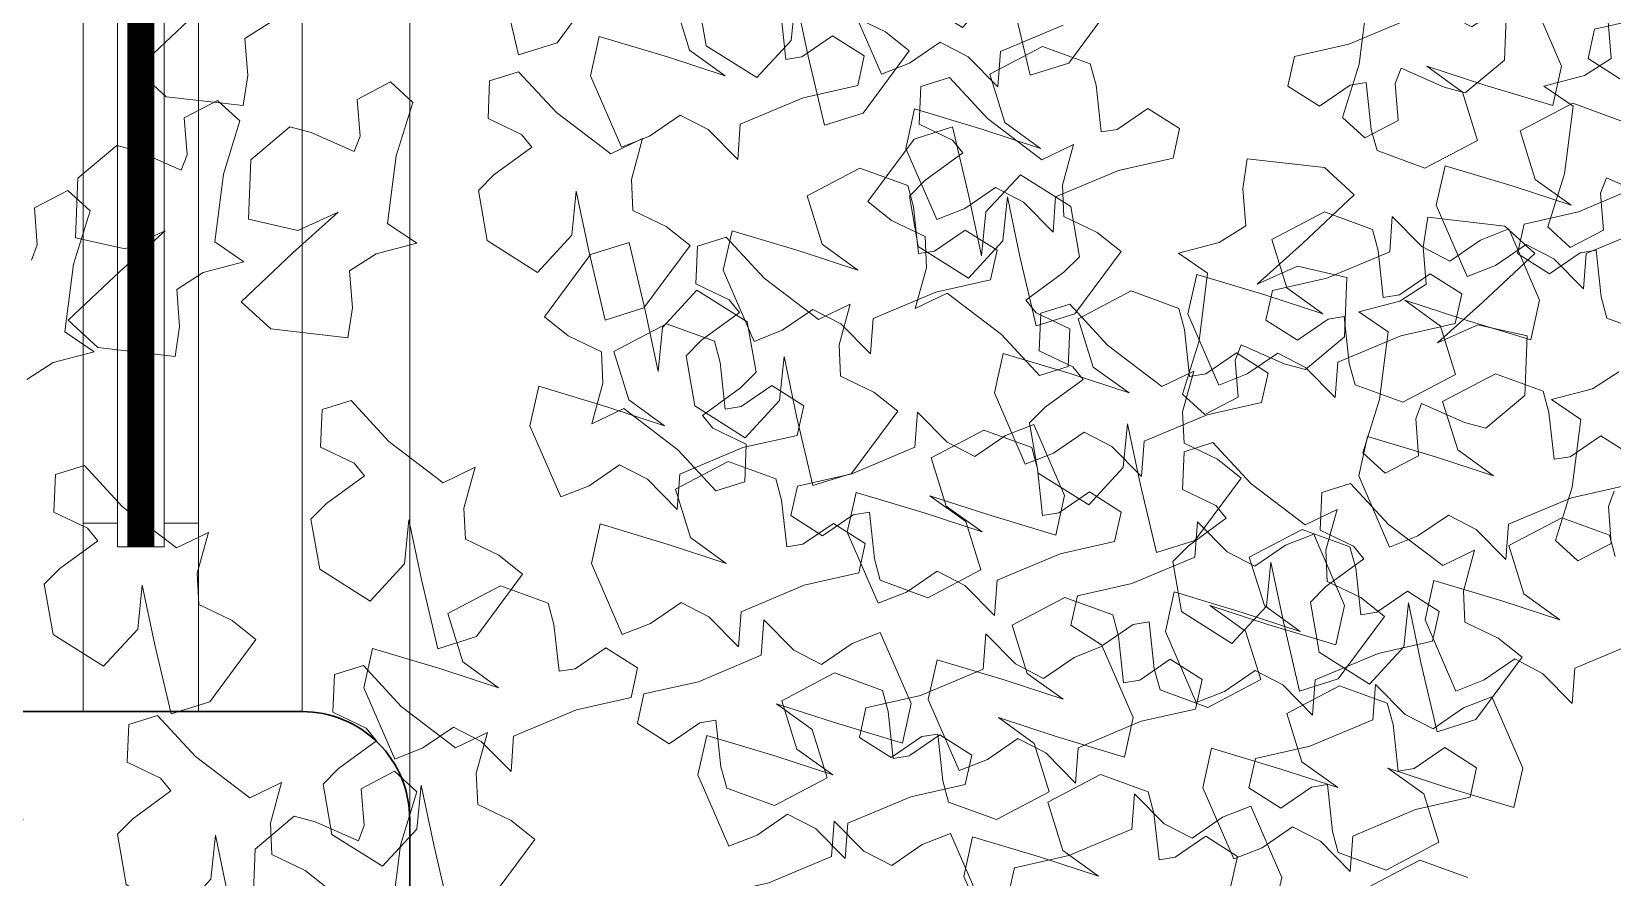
# Model space of a CAD drawing. Header units: metres. Extents: x -44 to 358, y -286 to 66.
# Drawn here: x 10.138 to 10.726, y -265.403 to -265.088 of the extents above; entities that cross this region are included whole.
import ezdxf

# ---------------------------------------------------------------- set-up
doc = ezdxf.new("R2010")
doc.units = ezdxf.units.M
doc.header["$LTSCALE"] = 0.3
for name, color, linetype, lineweight in [('A-DOOR', 7, 'Continuous', 5), ('A-WALL', 7, 'Continuous', 30), ('ARBOLES', 86, 'Continuous', 0), ('baños', 141, 'Continuous', 0), ('Columnas', 7, 'Continuous', 18), ('piscina', 7, 'Continuous', 0)]:
    doc.layers.add(name, color=color, linetype=linetype, lineweight=lineweight)

# ---------------------------------------------------------------- blocks, each defined once
blk = doc.blocks.new('TREES')
at = {"layer": 'ARBOLES', "color": 252, "true_color": 0x8da178}
for p, q in [((0.05561, 0.07782), (0.05154, 0.08545)), ((-0.00661, 0.07599), (-0.00472, 0.08164)), ((0.03482, 0.08013), (0.03282, 0.08069)), ((0.03945, 0.08094), (0.03482, 0.08013)), ((0.03844, 0.08062), (0.03681, 0.07438)), ((0.04106, 0.08159), (0.03844, 0.08062)), ((0.04205, 0.07694), (0.03945, 0.08094)), ((0.01773, 0.07985), (0.02017, 0.07672)), ((0.00002, 0.07624), (-0.00461, 0.07544)), ((0.00261, 0.07224), (0.00002, 0.07624)), ((0.02017, 0.07672), (0.022, 0.07169)), ((0.03973, 0.07388), (0.04205, 0.07694)), ((0.0601, 0.07791), (0.05561, 0.07782)), ((0.05666, 0.07381), (0.0601, 0.07791)), ((-0.02634, 0.07435), (-0.02171, 0.07515)), ((-0.02171, 0.07515), (-0.01926, 0.07202)), ((-0.00461, 0.07544), (-0.00661, 0.07599)), ((0.022, 0.07169), (0.02417, 0.07562)), ((0.02417, 0.07562), (0.03281, 0.07534)), ((0.03281, 0.07534), (0.03973, 0.07388)), ((0.03681, 0.07438), (0.04093, 0.06805)), ((0.04686, 0.07052), (0.04969, 0.07535)), ((0.04969, 0.07535), (0.04799, 0.06782)), ((0.00029, 0.06918), (0.00261, 0.07224)), ((0.05517, 0.07013), (0.05666, 0.07381)), ((0.06883, 0.07244), (0.06021, 0.0677)), ((0.07391, 0.0718), (0.06883, 0.07244)), ((-0.01926, 0.07202), (-0.01743, 0.06699)), ((-0.01743, 0.06699), (-0.01527, 0.07092)), ((-0.01527, 0.07092), (-0.00663, 0.07064)), ((-0.00663, 0.07064), (0.00029, 0.06918)), ((0.04093, 0.06805), (0.04686, 0.07052)), ((0.05818, 0.06652), (0.05517, 0.07013)), ((0.07214, 0.06297), (0.07391, 0.0718)), ((0.02182, 0.06829), (0.01428, 0.06788)), ((0.02641, 0.06375), (0.02182, 0.06829)), ((0.00379, 0.06784), (0.00069, 0.06375)), ((0.01055, 0.06189), (0.00379, 0.06784)), ((0.01428, 0.06788), (0.01346, 0.06151)), ((0.04799, 0.06782), (0.04621, 0.05899)), ((0.05991, 0.06309), (0.05818, 0.06652)), ((0.06021, 0.0677), (0.06195, 0.06427)), ((0.06195, 0.06427), (0.06496, 0.06066)), ((0.00069, 0.06375), (0.00049, 0.05392)), ((0.02594, 0.061), (0.02641, 0.06375)), ((0.0513, 0.05835), (0.05991, 0.06309)), ((0.07044, 0.05544), (0.07214, 0.06297)), ((0.07919, 0.06274), (0.07327, 0.06027)), ((0.08332, 0.05641), (0.07919, 0.06274)), ((-0.02023, 0.06172), (-0.02777, 0.06131)), ((-0.01564, 0.05718), (-0.02023, 0.06172)), ((0.01622, 0.05665), (0.01055, 0.06189)), ((0.01346, 0.06151), (0.01622, 0.05665)), ((0.02406, 0.05535), (0.02594, 0.061)), ((0.06496, 0.06066), (0.06347, 0.05698)), ((0.07327, 0.06027), (0.07044, 0.05544)), ((0.04621, 0.05899), (0.0513, 0.05835)), ((-0.01611, 0.05443), (-0.01564, 0.05718)), ((0.06347, 0.05698), (0.06003, 0.05288)), ((0.08168, 0.05017), (0.08332, 0.05641)), ((-0.01799, 0.04878), (-0.01611, 0.05443)), ((0.00433, 0.05371), (0.00896, 0.05451)), ((0.00896, 0.05451), (0.0114, 0.05138)), ((0.02605, 0.0548), (0.02406, 0.05535)), ((0.03068, 0.0556), (0.02605, 0.0548)), ((0.03328, 0.0516), (0.03068, 0.0556)), ((0.00049, 0.05392), (0.00433, 0.05371)), ((0.06003, 0.05288), (0.06451, 0.05297)), ((0.06451, 0.05297), (0.06859, 0.04534)), ((0.0114, 0.05138), (0.01324, 0.04635)), ((0.01324, 0.04635), (0.0154, 0.05028)), ((0.0154, 0.05028), (0.02404, 0.05)), ((0.03096, 0.04854), (0.03328, 0.0516)), ((0.07907, 0.0492), (0.08168, 0.05017)), ((-0.016, 0.04822), (-0.01799, 0.04878)), ((-0.01137, 0.04902), (-0.016, 0.04822)), ((-0.00877, 0.04502), (-0.01137, 0.04902)), ((0.02404, 0.05), (0.03096, 0.04854)), ((0.07323, 0.048), (0.07907, 0.0492)), ((0.05043, 0.04803), (0.04181, 0.04329)), ((0.05551, 0.04739), (0.05043, 0.04803)), ((0.05374, 0.03856), (0.05551, 0.04739)), ((0.07375, 0.046), (0.07323, 0.048)), ((-0.01109, 0.04197), (-0.00877, 0.04502)), ((-0.00146, 0.04438), (-0.00456, 0.04029)), ((0.0053, 0.03842), (-0.00146, 0.04438)), ((0.00903, 0.04442), (0.00821, 0.03805)), ((0.01657, 0.04482), (0.00903, 0.04442)), ((0.02116, 0.04029), (0.01657, 0.04482)), ((0.06859, 0.04534), (0.07079, 0.03862)), ((0.07676, 0.04239), (0.07375, 0.046)), ((-0.02665, 0.04371), (-0.01801, 0.04343)), ((-0.01801, 0.04343), (-0.01109, 0.04197)), ((0.04181, 0.04329), (0.04355, 0.03986)), ((0.07459, 0.03814), (0.07676, 0.04239)), ((0.08548, 0.04333), (0.07686, 0.03859)), ((0.09057, 0.04269), (0.08548, 0.04333)), ((-0.00456, 0.04029), (-0.00476, 0.03046)), ((0.02069, 0.03754), (0.02116, 0.04029)), ((0.01097, 0.03318), (0.0053, 0.03842)), ((0.04355, 0.03986), (0.04656, 0.03625)), ((0.05203, 0.03103), (0.05374, 0.03856)), ((0.06079, 0.03833), (0.05487, 0.03585)), ((0.06491, 0.032), (0.06079, 0.03833)), ((0.07079, 0.03862), (0.07459, 0.03814)), ((0.07686, 0.03859), (0.0786, 0.03516)), ((0.00821, 0.03805), (0.01097, 0.03318)), ((0.01881, 0.03188), (0.02069, 0.03754)), ((0.04656, 0.03625), (0.04507, 0.03257)), ((0.05487, 0.03585), (0.05203, 0.03103)), ((0.0786, 0.03516), (0.08161, 0.03155)), ((0.02543, 0.03213), (0.02081, 0.03133)), ((0.02803, 0.02813), (0.02543, 0.03213)), ((0.04507, 0.03257), (0.04163, 0.02847)), ((-0.00476, 0.03046), (-0.00092, 0.03025)), ((-0.00092, 0.03025), (0.00371, 0.03105)), ((0.00371, 0.03105), (0.00615, 0.02792)), ((0.02081, 0.03133), (0.01881, 0.03188)), ((0.06328, 0.02576), (0.06491, 0.032)), ((0.08161, 0.03155), (0.08012, 0.02787)), ((0.02571, 0.02508), (0.02803, 0.02813)), ((0.04163, 0.02847), (0.04611, 0.02855)), ((0.04611, 0.02855), (0.05019, 0.02093)), ((0.00615, 0.02792), (0.00799, 0.02289)), ((0.00799, 0.02289), (0.01015, 0.02681)), ((0.01015, 0.02681), (0.01879, 0.02653)), ((0.01879, 0.02653), (0.02571, 0.02508)), ((0.08012, 0.02787), (0.07668, 0.02377)), ((0.05483, 0.02359), (0.06067, 0.02478)), ((0.06067, 0.02478), (0.06328, 0.02576)), ((0.05535, 0.02159), (0.05483, 0.02359)), ((0.06708, 0.02269), (0.05846, 0.01795)), ((0.07217, 0.02205), (0.06708, 0.02269)), ((0.07039, 0.01322), (0.07217, 0.02205)), ((0.07668, 0.02377), (0.08116, 0.02386)), ((0.08116, 0.02386), (0.08524, 0.01623)), ((0.05019, 0.02093), (0.05239, 0.01421)), ((0.05836, 0.01798), (0.05535, 0.02159)), ((0.12375, 0.01449), (0.12538, 0.02073)), ((0.05619, 0.01373), (0.05836, 0.01798)), ((0.05846, 0.01795), (0.0602, 0.01452)), ((0.08524, 0.01623), (0.08744, 0.00951)), ((0.10658, 0.01729), (0.11066, 0.00966)), ((0.05239, 0.01421), (0.05619, 0.01373)), ((0.0602, 0.01452), (0.06321, 0.01091)), ((0.12114, 0.01352), (0.12375, 0.01449)), ((0.06869, 0.00569), (0.07039, 0.01322)), ((0.07744, 0.01299), (0.07152, 0.01052)), ((0.08157, 0.00666), (0.07744, 0.01299)), ((0.09124, 0.00903), (0.09341, 0.01328)), ((0.1153, 0.01232), (0.12114, 0.01352)), ((0.11582, 0.01032), (0.1153, 0.01232)), ((0.00959, 0.01046), (0.00337, 0.00875)), ((0.01174, 0.00868), (0.00959, 0.01046)), ((0.0188, 0.01008), (0.01717, 0.00567)), ((0.02356, 0.01033), (0.0188, 0.01008)), ((0.02504, 0.0068), (0.02356, 0.01033)), ((0.03991, 0.01142), (0.03129, 0.00668)), ((0.045, 0.01078), (0.03991, 0.01142)), ((0.04322, 0.00195), (0.045, 0.01078)), ((0.06321, 0.01091), (0.06172, 0.00723)), ((0.07152, 0.01052), (0.06869, 0.00569)), ((0.11883, 0.00671), (0.11582, 0.01032)), ((0.00337, 0.00875), (-0.00005, 0.00202)), ((0.0157, 0.00422), (0.01174, 0.00868)), ((0.08744, 0.00951), (0.09124, 0.00903)), ((0.11066, 0.00966), (0.11286, 0.00294)), ((-0.12884, 0.00629), (-0.13101, 0.00204)), ((0.02032, 0.00153), (0.02504, 0.0068)), ((0.03129, 0.00668), (0.03303, 0.00325)), ((0.06172, 0.00723), (0.05828, 0.00313)), ((0.07993, 0.00042), (0.08157, 0.00666)), ((0.11666, 0.00246), (0.11883, 0.00671)), ((0.16753, 0.00781), (0.16542, 0.00459)), ((0.17594, 0.00272), (0.16753, 0.00781)), ((-0.15381, -0.00196), (-0.15789, 0.00566)), ((-0.12284, -0.00091), (-0.12504, 0.00581)), ((-0.01535, -0.00196), (-0.01943, 0.00566)), ((0.01717, 0.00567), (0.0157, 0.00422)), ((0.09249, 0.00578), (0.08388, 0.00104)), ((0.09758, 0.00514), (0.09249, 0.00578)), ((0.09581, -0.00369), (0.09758, 0.00514)), ((0.12228, 0.00578), (0.11366, 0.00104)), ((0.12737, 0.00514), (0.12228, 0.00578)), ((0.12559, -0.00369), (0.12737, 0.00514)), ((0.16542, 0.00459), (0.1638, 0.00018)), ((-0.13101, 0.00204), (-0.128, -0.00157)), ((-0.00005, 0.00202), (0.00506, -0.00188)), ((0.03303, 0.00325), (0.03604, -0.00036)), ((0.05828, 0.00313), (0.06276, 0.00321)), ((0.06276, 0.00321), (0.06684, -0.00441)), ((0.11286, 0.00294), (0.11666, 0.00246)), ((0.17793, -0.00201), (0.17594, 0.00272)), ((-0.17098, 0.00083), (-0.17261, -0.00541)), ((0.01576, -0.00581), (0.02032, 0.00153)), ((0.04152, -0.00558), (0.04322, 0.00195)), ((0.05027, 0.00172), (0.04435, -0.00075)), ((0.0544, -0.00461), (0.05027, 0.00172)), ((0.07732, -0.00055), (0.07993, 0.00042)), ((0.08388, 0.00104), (0.08562, -0.0024)), ((0.11366, 0.00104), (0.1154, -0.0024)), ((0.1546, 0.00056), (0.15691, -0.00328)), ((0.15987, -0.00037), (0.1546, 0.00056)), ((0.1638, 0.00018), (0.15987, -0.00037)), ((-0.14933, -0.00188), (-0.15381, -0.00196)), ((-0.15277, -0.00598), (-0.14933, -0.00188)), ((-0.128, -0.00157), (-0.12748, -0.00357)), ((-0.11876, -0.00854), (-0.12284, -0.00091)), ((-0.01087, -0.00188), (-0.01535, -0.00196)), ((-0.01431, -0.00598), (-0.01087, -0.00188)), ((0.01066, -0.00192), (0.00328, -0.00421)), ((0.00506, -0.00188), (0.01066, -0.00192)), ((0.03604, -0.00036), (0.03455, -0.00404)), ((0.04435, -0.00075), (0.04152, -0.00558)), ((0.07148, -0.00175), (0.07732, -0.00055)), ((0.072, -0.00375), (0.07148, -0.00175)), ((-0.12748, -0.00357), (-0.13332, -0.00477)), ((0.07501, -0.00736), (0.072, -0.00375)), ((0.08562, -0.0024), (0.08862, -0.00601)), ((0.0941, -0.01123), (0.09581, -0.00369)), ((0.10286, -0.00393), (0.09694, -0.0064)), ((0.10698, -0.01025), (0.10286, -0.00393)), ((0.1154, -0.0024), (0.11841, -0.00601)), ((0.12389, -0.01123), (0.12559, -0.00369)), ((0.13264, -0.00393), (0.12672, -0.0064)), ((0.13677, -0.01025), (0.13264, -0.00393)), ((0.15691, -0.00328), (0.15235, -0.01062)), ((0.16939, -0.00488), (0.17793, -0.00201)), ((-0.17261, -0.00541), (-0.16849, -0.01174)), ((-0.16257, -0.00927), (-0.15973, -0.00444)), ((-0.15973, -0.00444), (-0.16144, -0.01197)), ((-0.15426, -0.00966), (-0.15277, -0.00598)), ((-0.13593, -0.00574), (-0.13756, -0.01198)), ((-0.13332, -0.00477), (-0.13593, -0.00574)), ((-0.0158, -0.00966), (-0.01431, -0.00598)), ((0.00328, -0.00421), (-0.00526, -0.00709)), ((0.01808, -0.00965), (0.01576, -0.00581)), ((0.03455, -0.00404), (0.03111, -0.00814)), ((0.05277, -0.01085), (0.0544, -0.00461)), ((0.06796, -0.00547), (0.05935, -0.01021)), ((0.06684, -0.00441), (0.06904, -0.01113)), ((0.07305, -0.00611), (0.06796, -0.00547)), ((0.08862, -0.00601), (0.08714, -0.00969)), ((0.11841, -0.00601), (0.11692, -0.00969)), ((0.16202, -0.00717), (0.16939, -0.00488)), ((-0.00526, -0.00709), (-0.00327, -0.01181)), ((0.07127, -0.01494), (0.07305, -0.00611)), ((0.07284, -0.01161), (0.07501, -0.00736)), ((0.09694, -0.0064), (0.0941, -0.01123)), ((0.12672, -0.0064), (0.12389, -0.01123)), ((0.16762, -0.00721), (0.16202, -0.00717)), ((0.17272, -0.01111), (0.16762, -0.00721)), ((-0.16849, -0.01174), (-0.16257, -0.00927)), ((-0.15125, -0.01327), (-0.15426, -0.00966)), ((-0.11428, -0.00845), (-0.11876, -0.00854)), ((-0.11772, -0.01255), (-0.11428, -0.00845)), ((-0.08765, -0.00968), (-0.08982, -0.01393)), ((-0.08385, -0.01016), (-0.08765, -0.00968)), ((-0.07371, -0.00949), (-0.07534, -0.01573)), ((-0.01279, -0.01327), (-0.0158, -0.00966)), ((0.00725, -0.01368), (0.00887, -0.00927)), ((0.00887, -0.00927), (0.0128, -0.00872)), ((0.0128, -0.00872), (0.01808, -0.00965)), ((0.03111, -0.00814), (0.03559, -0.00805)), ((0.03559, -0.00805), (0.03967, -0.01568)), ((0.08714, -0.00969), (0.0837, -0.01379)), ((0.11692, -0.00969), (0.11348, -0.01379)), ((-0.16144, -0.01197), (-0.16321, -0.0208)), ((-0.13756, -0.01198), (-0.13344, -0.01831)), ((-0.12752, -0.01584), (-0.12468, -0.01101)), ((-0.12468, -0.01101), (-0.12639, -0.01854)), ((-0.08165, -0.01688), (-0.08385, -0.01016)), ((-0.00327, -0.01181), (0.00515, -0.0169)), ((0.04431, -0.01302), (0.05015, -0.01182)), ((0.05015, -0.01182), (0.05277, -0.01085)), ((0.05935, -0.01021), (0.06108, -0.01365)), ((0.06904, -0.01113), (0.07284, -0.01161)), ((0.10535, -0.01649), (0.10698, -0.01025)), ((0.13514, -0.01649), (0.13677, -0.01025)), ((0.15235, -0.01062), (0.14763, -0.01589)), ((0.16403, -0.01003), (0.16192, -0.01325)), ((0.17244, -0.01512), (0.16403, -0.01003)), ((0.1693, -0.01784), (0.17272, -0.01111)), ((-0.14951, -0.0167), (-0.15125, -0.01327)), ((-0.1192, -0.01623), (-0.11772, -0.01255)), ((-0.08982, -0.01393), (-0.08681, -0.01753)), ((-0.01106, -0.0167), (-0.01279, -0.01327)), ((0.00515, -0.0169), (0.00725, -0.01368)), ((0.04483, -0.01502), (0.04431, -0.01302)), ((0.06108, -0.01365), (0.06409, -0.01725)), ((0.0837, -0.01379), (0.08818, -0.0137)), ((0.08818, -0.0137), (0.09226, -0.02132)), ((0.11348, -0.01379), (0.11796, -0.0137)), ((0.11796, -0.0137), (0.12204, -0.02132)), ((0.1555, -0.01477), (0.15698, -0.01331)), ((0.15698, -0.01331), (0.16093, -0.01777)), ((0.16192, -0.01325), (0.1603, -0.01766)), ((-0.13344, -0.01831), (-0.12752, -0.01584)), ((-0.07534, -0.01573), (-0.07122, -0.02206)), ((0.03967, -0.01568), (0.04187, -0.0224)), ((0.04784, -0.01863), (0.04483, -0.01502)), ((0.06957, -0.02248), (0.07127, -0.01494)), ((0.07833, -0.01517), (0.0724, -0.01765)), ((0.08245, -0.0215), (0.07833, -0.01517)), ((0.14763, -0.01589), (0.14912, -0.01942)), ((0.15388, -0.01917), (0.1555, -0.01477)), ((0.17443, -0.01985), (0.17244, -0.01512)), ((-0.15813, -0.02144), (-0.14951, -0.0167)), ((-0.14724, -0.01718), (-0.14941, -0.02142)), ((-0.14344, -0.01766), (-0.14724, -0.01718)), ((-0.14124, -0.02438), (-0.14344, -0.01766)), ((-0.1162, -0.01984), (-0.1192, -0.01623)), ((-0.10692, -0.01625), (-0.10909, -0.0205)), ((-0.10312, -0.01673), (-0.10692, -0.01625)), ((-0.10092, -0.02345), (-0.10312, -0.01673)), ((-0.08681, -0.01753), (-0.08629, -0.01954)), ((-0.07757, -0.0245), (-0.08165, -0.01688)), ((-0.01967, -0.02144), (-0.01106, -0.0167)), ((0.06409, -0.01725), (0.0626, -0.02093)), ((0.0724, -0.01765), (0.06957, -0.02248)), ((0.0969, -0.01866), (0.10274, -0.01747)), ((0.10274, -0.01747), (0.10535, -0.01649)), ((0.12668, -0.01866), (0.13252, -0.01747)), ((0.13252, -0.01747), (0.13514, -0.01649)), ((0.1511, -0.01728), (0.15341, -0.02112)), ((0.15637, -0.01821), (0.1511, -0.01728)), ((0.1603, -0.01766), (0.15637, -0.01821)), ((0.16093, -0.01777), (0.16308, -0.01955)), ((0.16308, -0.01955), (0.1693, -0.01784)), ((-0.12639, -0.01854), (-0.12816, -0.02737)), ((-0.11446, -0.02327), (-0.1162, -0.01984)), ((-0.08629, -0.01954), (-0.09213, -0.02073)), ((-0.01317, -0.01907), (-0.01533, -0.02332)), ((-0.00936, -0.01955), (-0.01317, -0.01907)), ((-0.00716, -0.02627), (-0.00936, -0.01955)), ((0.04567, -0.02288), (0.04784, -0.01863)), ((0.09742, -0.02067), (0.0969, -0.01866)), ((0.1272, -0.02067), (0.12668, -0.01866)), ((0.14912, -0.01942), (0.15388, -0.01917)), ((0.1659, -0.02272), (0.17443, -0.01985)), ((-0.16321, -0.0208), (-0.15813, -0.02144)), ((-0.14941, -0.02142), (-0.1464, -0.02503)), ((-0.10909, -0.0205), (-0.10608, -0.02411)), ((-0.09475, -0.02171), (-0.09638, -0.02795)), ((-0.09213, -0.02073), (-0.09475, -0.02171)), ((0.0626, -0.02093), (0.05916, -0.02504)), ((0.08082, -0.02774), (0.08245, -0.0215)), ((0.09226, -0.02132), (0.09446, -0.02804)), ((0.10043, -0.02428), (0.09742, -0.02067)), ((0.12204, -0.02132), (0.12424, -0.02804)), ((0.13021, -0.02428), (0.1272, -0.02067)), ((0.15341, -0.02112), (0.14885, -0.02846)), ((-0.12307, -0.02801), (-0.11446, -0.02327)), ((-0.09684, -0.03107), (-0.10092, -0.02345)), ((-0.01533, -0.02332), (-0.01233, -0.02693)), ((0.04187, -0.0224), (0.04567, -0.02288)), ((0.15852, -0.02502), (0.1659, -0.02272)), ((-0.1464, -0.02503), (-0.14588, -0.02704)), ((-0.13716, -0.032), (-0.14124, -0.02438)), ((-0.10608, -0.02411), (-0.10556, -0.02611)), ((-0.07309, -0.02441), (-0.07757, -0.0245)), ((-0.07653, -0.02852), (-0.07309, -0.02441)), ((0.05916, -0.02504), (0.06364, -0.02495)), ((0.06364, -0.02495), (0.06772, -0.03257)), ((0.09826, -0.02852), (0.10043, -0.02428)), ((0.12804, -0.02852), (0.13021, -0.02428)), ((0.16412, -0.02505), (0.15852, -0.02502)), ((0.16922, -0.02895), (0.16412, -0.02505)), ((-0.14588, -0.02704), (-0.15172, -0.02823)), ((-0.12816, -0.02737), (-0.12307, -0.02801)), ((-0.1114, -0.0273), (-0.11401, -0.02828)), ((-0.10556, -0.02611), (-0.1114, -0.0273)), ((-0.09638, -0.02795), (-0.09226, -0.03427)), ((-0.08633, -0.0318), (-0.0835, -0.02697)), ((-0.0835, -0.02697), (-0.0852, -0.03451)), ((-0.01233, -0.02693), (-0.0118, -0.02893)), ((-0.00309, -0.0339), (-0.00716, -0.02627)), ((0.0782, -0.02872), (0.08082, -0.02774)), ((-0.15433, -0.02921), (-0.15596, -0.03545)), ((-0.15172, -0.02823), (-0.15433, -0.02921)), ((-0.11401, -0.02828), (-0.11564, -0.03452)), ((-0.07802, -0.0322), (-0.07653, -0.02852)), ((-0.0118, -0.02893), (-0.01764, -0.03013)), ((0.02799, -0.02897), (0.02177, -0.03068)), ((0.03015, -0.03075), (0.02799, -0.02897)), ((0.0372, -0.02935), (0.03558, -0.03376)), ((0.04196, -0.0291), (0.0372, -0.02935)), ((0.04344, -0.03263), (0.04196, -0.0291)), ((0.07236, -0.02991), (0.0782, -0.02872)), ((0.07288, -0.03192), (0.07236, -0.02991)), ((0.09446, -0.02804), (0.09826, -0.02852)), ((0.12424, -0.02804), (0.12804, -0.02852)), ((0.14885, -0.02846), (0.14413, -0.03373)), ((0.14826, -0.02975), (0.14615, -0.03297)), ((0.15667, -0.03484), (0.14826, -0.02975)), ((0.1658, -0.03568), (0.16922, -0.02895)), ((-0.13268, -0.03191), (-0.13716, -0.032)), ((-0.13612, -0.03601), (-0.13268, -0.03191)), ((-0.09236, -0.03099), (-0.09684, -0.03107)), ((-0.0958, -0.03509), (-0.09236, -0.03099)), ((-0.09226, -0.03427), (-0.08633, -0.0318)), ((0.02177, -0.03068), (0.01835, -0.03741)), ((0.0341, -0.03521), (0.03015, -0.03075)), ((0.07589, -0.03552), (0.07288, -0.03192)), ((0.152, -0.03261), (0.15348, -0.03115)), ((0.15348, -0.03115), (0.15743, -0.03561)), ((-0.1056, -0.03838), (-0.10276, -0.03355)), ((-0.10276, -0.03355), (-0.10447, -0.04108)), ((-0.07501, -0.0358), (-0.07802, -0.0322)), ((0.0014, -0.03381), (-0.00309, -0.0339)), ((-0.00204, -0.03791), (0.0014, -0.03381)), ((0.03558, -0.03376), (0.0341, -0.03521)), ((0.03872, -0.0379), (0.04344, -0.03263)), ((0.06772, -0.03257), (0.06992, -0.03929)), ((0.14413, -0.03373), (0.14562, -0.03726)), ((0.14615, -0.03297), (0.14453, -0.03737)), ((0.15038, -0.03701), (0.152, -0.03261)), ((-0.15596, -0.03545), (-0.15184, -0.04177)), ((-0.14592, -0.0393), (-0.14308, -0.03447)), ((-0.14308, -0.03447), (-0.14479, -0.04201)), ((-0.1376, -0.03969), (-0.13612, -0.03601)), ((-0.11564, -0.03452), (-0.11152, -0.04085)), ((-0.09728, -0.03877), (-0.0958, -0.03509)), ((-0.0852, -0.03451), (-0.08698, -0.04334)), ((-0.07328, -0.03924), (-0.07501, -0.0358)), ((0.07372, -0.03977), (0.07589, -0.03552)), ((0.15866, -0.03956), (0.15667, -0.03484)), ((0.15743, -0.03561), (0.15958, -0.03739)), ((0.15958, -0.03739), (0.1658, -0.03568)), ((-0.01184, -0.0412), (-0.00901, -0.03637)), ((-0.00901, -0.03637), (-0.01072, -0.0439)), ((-0.00353, -0.04159), (-0.00204, -0.03791)), ((0.01835, -0.03741), (0.02346, -0.04131)), ((0.03416, -0.04524), (0.03872, -0.0379)), ((0.13533, -0.037), (0.13765, -0.04084)), ((0.1406, -0.03793), (0.13533, -0.037)), ((0.14453, -0.03737), (0.1406, -0.03793)), ((0.14562, -0.03726), (0.15038, -0.03701)), ((-0.15184, -0.04177), (-0.14592, -0.0393)), ((-0.1346, -0.0433), (-0.1376, -0.03969)), ((-0.11152, -0.04085), (-0.1056, -0.03838)), ((-0.09428, -0.04238), (-0.09728, -0.03877)), ((-0.08189, -0.04398), (-0.07328, -0.03924)), ((-0.07364, -0.03879), (-0.0758, -0.04304)), ((-0.06983, -0.03927), (-0.07364, -0.03879)), ((0.06992, -0.03929), (0.07372, -0.03977)), ((0.15013, -0.04244), (0.15866, -0.03956)), ((-0.14479, -0.04201), (-0.14656, -0.05084)), ((-0.13497, -0.04066), (-0.13714, -0.04491)), ((-0.13117, -0.04114), (-0.13497, -0.04066)), ((-0.12897, -0.04786), (-0.13117, -0.04114)), ((-0.10447, -0.04108), (-0.10624, -0.04991)), ((-0.01777, -0.04367), (-0.01184, -0.0412)), ((-0.00052, -0.0452), (-0.00353, -0.04159)), ((0.02906, -0.04135), (0.02168, -0.04364)), ((0.02346, -0.04131), (0.02906, -0.04135)), ((0.13765, -0.04084), (0.13308, -0.04818)), ((-0.13286, -0.04674), (-0.1346, -0.0433)), ((-0.09254, -0.04581), (-0.09428, -0.04238)), ((-0.08698, -0.04334), (-0.08189, -0.04398)), ((-0.0758, -0.04304), (-0.0728, -0.04664)), ((-0.01072, -0.0439), (-0.01249, -0.05273)), ((0.02168, -0.04364), (0.01314, -0.04652)), ((0.14275, -0.04473), (0.15013, -0.04244)), ((-0.13714, -0.04491), (-0.13413, -0.04852)), ((-0.10116, -0.05055), (-0.09254, -0.04581)), ((-0.09554, -0.04536), (-0.0977, -0.04961)), ((-0.09173, -0.04584), (-0.09554, -0.04536)), ((-0.08953, -0.05256), (-0.09173, -0.04584)), ((0.00121, -0.04863), (-0.00052, -0.0452)), ((0.03648, -0.04908), (0.03416, -0.04524)), ((0.14835, -0.04477), (0.14275, -0.04473)), ((0.15345, -0.04866), (0.14835, -0.04477)), ((-0.14147, -0.05148), (-0.13286, -0.04674)), ((-0.12489, -0.05549), (-0.12897, -0.04786)), ((-0.0728, -0.04664), (-0.07227, -0.04865)), ((0.01314, -0.04652), (0.01514, -0.05124)), ((0.12109, -0.04759), (0.11899, -0.05081)), ((0.1295, -0.05268), (0.12109, -0.04759)), ((-0.13413, -0.04852), (-0.13361, -0.05052)), ((-0.10624, -0.04991), (-0.10116, -0.05055)), ((-0.0977, -0.04961), (-0.0947, -0.05321)), ((-0.07811, -0.04984), (-0.08073, -0.05082)), ((-0.07227, -0.04865), (-0.07811, -0.04984)), ((-0.0074, -0.05337), (0.00121, -0.04863)), ((0.02565, -0.05311), (0.02727, -0.0487)), ((0.02727, -0.0487), (0.03121, -0.04815)), ((0.03121, -0.04815), (0.03648, -0.04908)), ((0.13308, -0.04818), (0.12836, -0.05344)), ((0.15004, -0.0554), (0.15345, -0.04866)), ((-0.14656, -0.05084), (-0.14147, -0.05148)), ((-0.13945, -0.05172), (-0.14207, -0.05269)), ((-0.13361, -0.05052), (-0.13945, -0.05172)), ((-0.08073, -0.05082), (-0.08236, -0.05706)), ((0.01514, -0.05124), (0.02355, -0.05633)), ((0.08956, -0.05134), (0.08745, -0.05456)), ((0.09797, -0.05643), (0.08956, -0.05134)), ((0.11899, -0.05081), (0.11737, -0.05521)), ((0.13623, -0.05232), (0.13771, -0.05087)), ((0.13771, -0.05087), (0.14166, -0.05533)), ((-0.14207, -0.05269), (-0.1437, -0.05893)), ((-0.0947, -0.05321), (-0.09417, -0.05522)), ((-0.08546, -0.06018), (-0.08953, -0.05256)), ((-0.01249, -0.05273), (-0.0074, -0.05337)), ((0.02355, -0.05633), (0.02565, -0.05311)), ((0.12836, -0.05344), (0.12985, -0.05698)), ((0.1315, -0.0574), (0.1295, -0.05268)), ((0.13461, -0.05673), (0.13623, -0.05232)), ((-0.16476, -0.05473), (-0.16692, -0.05898)), ((-0.16095, -0.05521), (-0.16476, -0.05473)), ((-0.15875, -0.06193), (-0.16095, -0.05521)), ((-0.12041, -0.0554), (-0.12489, -0.05549)), ((-0.12385, -0.0595), (-0.12041, -0.0554)), ((-0.09417, -0.05522), (-0.10001, -0.05641)), ((0.05626, -0.05603), (0.05415, -0.05925)), ((0.06467, -0.06112), (0.05626, -0.05603)), ((0.08745, -0.05456), (0.08583, -0.05896)), ((0.10816, -0.05484), (0.11048, -0.05868)), ((0.11343, -0.05577), (0.10816, -0.05484)), ((0.11737, -0.05521), (0.11343, -0.05577)), ((0.14166, -0.05533), (0.14381, -0.05711)), ((0.14381, -0.05711), (0.15004, -0.0554)), ((-0.13365, -0.06279), (-0.13082, -0.05796)), ((-0.13082, -0.05796), (-0.13252, -0.06549)), ((-0.11569, -0.05756), (-0.11785, -0.0618)), ((-0.11188, -0.05803), (-0.11569, -0.05756)), ((-0.10968, -0.06476), (-0.11188, -0.05803)), ((-0.10263, -0.05739), (-0.10426, -0.06363)), ((-0.10001, -0.05641), (-0.10263, -0.05739)), ((-0.08236, -0.05706), (-0.07824, -0.06338)), ((-0.07231, -0.06091), (-0.06948, -0.05608)), ((-0.06948, -0.05608), (-0.07119, -0.06362)), ((0.09996, -0.06115), (0.09797, -0.05643)), ((0.12296, -0.06028), (0.1315, -0.0574)), ((0.12985, -0.05698), (0.13461, -0.05673)), ((-0.16692, -0.05898), (-0.16391, -0.06259)), ((-0.1437, -0.05893), (-0.13957, -0.06526)), ((-0.12534, -0.06318), (-0.12385, -0.0595)), ((0.05415, -0.05925), (0.05253, -0.06366)), ((0.07663, -0.05859), (0.07895, -0.06243)), ((0.0819, -0.05952), (0.07663, -0.05859)), ((0.08583, -0.05896), (0.0819, -0.05952)), ((0.11048, -0.05868), (0.10592, -0.06602)), ((-0.15468, -0.06956), (-0.15875, -0.06193)), ((-0.11785, -0.0618), (-0.11485, -0.06541)), ((-0.08097, -0.06009), (-0.08546, -0.06018)), ((-0.08441, -0.0642), (-0.08097, -0.06009)), ((-0.07824, -0.06338), (-0.07231, -0.06091)), ((0.06666, -0.06585), (0.06467, -0.06112)), ((0.09143, -0.06403), (0.09996, -0.06115)), ((0.11558, -0.06257), (0.12296, -0.06028)), ((-0.16391, -0.06259), (-0.16339, -0.06459)), ((-0.13957, -0.06526), (-0.13365, -0.06279)), ((-0.12233, -0.06679), (-0.12534, -0.06318)), ((-0.10426, -0.06363), (-0.10014, -0.06996)), ((-0.09421, -0.06748), (-0.09138, -0.06266)), ((-0.09138, -0.06266), (-0.09309, -0.07019)), ((-0.07119, -0.06362), (-0.07296, -0.07245)), ((0.04333, -0.06329), (0.04565, -0.06712)), ((0.0486, -0.06421), (0.04333, -0.06329)), ((0.05253, -0.06366), (0.0486, -0.06421)), ((0.07895, -0.06243), (0.07438, -0.06977)), ((0.08405, -0.06632), (0.09143, -0.06403)), ((0.12118, -0.06261), (0.11558, -0.06257)), ((0.12628, -0.06651), (0.12118, -0.06261)), ((-0.16923, -0.06579), (-0.17185, -0.06676)), ((-0.16339, -0.06459), (-0.16923, -0.06579)), ((-0.13252, -0.06549), (-0.1343, -0.07432)), ((-0.11485, -0.06541), (-0.11432, -0.06742)), ((-0.10561, -0.07238), (-0.10968, -0.06476)), ((-0.0859, -0.06788), (-0.08441, -0.0642)), ((0.05813, -0.06873), (0.06666, -0.06585)), ((0.10592, -0.06602), (0.10119, -0.07129)), ((-0.17185, -0.06676), (-0.17348, -0.073)), ((-0.12059, -0.07022), (-0.12233, -0.06679)), ((-0.11432, -0.06742), (-0.12016, -0.06861)), ((-0.10014, -0.06996), (-0.09421, -0.06748)), ((-0.08289, -0.07148), (-0.0859, -0.06788)), ((0.04565, -0.06712), (0.04108, -0.07447)), ((0.08965, -0.06636), (0.08405, -0.06632)), ((0.09475, -0.07025), (0.08965, -0.06636)), ((0.12287, -0.07324), (0.12628, -0.06651)), ((-0.15019, -0.06947), (-0.15468, -0.06956)), ((-0.15363, -0.07357), (-0.15019, -0.06947)), ((-0.12278, -0.06958), (-0.12441, -0.07583)), ((-0.12016, -0.06861), (-0.12278, -0.06958)), ((-0.06787, -0.07309), (-0.05926, -0.06835)), ((0.05075, -0.07102), (0.05813, -0.06873)), ((0.07438, -0.06977), (0.06966, -0.07503)), ((0.10906, -0.07016), (0.11054, -0.06871)), ((0.11054, -0.06871), (0.11449, -0.07317)), ((-0.16343, -0.07686), (-0.1606, -0.07203)), ((-0.1606, -0.07203), (-0.1623, -0.07956)), ((-0.12921, -0.07496), (-0.12059, -0.07022)), ((-0.09309, -0.07019), (-0.09486, -0.07902)), ((-0.08116, -0.07492), (-0.08289, -0.07148)), ((0.05635, -0.07106), (0.05075, -0.07102)), ((0.06145, -0.07495), (0.05635, -0.07106)), ((0.09133, -0.07699), (0.09475, -0.07025)), ((0.10119, -0.07129), (0.10268, -0.07482)), ((0.10744, -0.07457), (0.10906, -0.07016)), ((-0.17348, -0.073), (-0.16936, -0.07933)), ((-0.15512, -0.07725), (-0.15363, -0.07357)), ((-0.10113, -0.07229), (-0.10561, -0.07238)), ((-0.10456, -0.07639), (-0.10113, -0.07229)), ((-0.08327, -0.07352), (-0.08544, -0.07777)), ((-0.07947, -0.074), (-0.08327, -0.07352)), ((-0.07727, -0.08072), (-0.07947, -0.074)), ((-0.07296, -0.07245), (-0.06787, -0.07309)), ((0.01577, -0.07329), (0.01361, -0.07721)), ((0.0176, -0.07831), (0.01577, -0.07329)), ((0.07591, -0.07832), (0.07753, -0.07391)), ((0.07753, -0.07391), (0.07901, -0.07246)), ((0.07901, -0.07246), (0.08296, -0.07692)), ((0.11449, -0.07317), (0.11665, -0.07495)), ((0.11665, -0.07495), (0.12287, -0.07324)), ((0.14388, -0.07387), (0.14177, -0.07709)), ((0.15229, -0.07896), (0.14388, -0.07387)), ((-0.1343, -0.07432), (-0.12921, -0.07496)), ((-0.12441, -0.07583), (-0.12029, -0.08215)), ((-0.11436, -0.07968), (-0.11153, -0.07485)), ((-0.11153, -0.07485), (-0.11324, -0.08239)), ((-0.08977, -0.07966), (-0.08116, -0.07492)), ((-0.00196, -0.07547), (-0.00427, -0.07853)), ((0.00496, -0.07693), (-0.00196, -0.07547)), ((0.04108, -0.07447), (0.03636, -0.07973)), ((0.05803, -0.08168), (0.06145, -0.07495)), ((0.06966, -0.07503), (0.07115, -0.07857)), ((0.10268, -0.07482), (0.10744, -0.07457)), ((-0.16936, -0.07933), (-0.16343, -0.07686)), ((-0.15211, -0.08086), (-0.15512, -0.07725)), ((-0.14724, -0.07632), (-0.14941, -0.08057)), ((-0.14344, -0.0768), (-0.14724, -0.07632)), ((-0.14124, -0.08352), (-0.14344, -0.0768)), ((-0.10605, -0.08007), (-0.10456, -0.07639)), ((-0.08544, -0.07777), (-0.08243, -0.08138)), ((0.01361, -0.07721), (0.00496, -0.07693)), ((0.04423, -0.07861), (0.04571, -0.07715)), ((0.04571, -0.07715), (0.04966, -0.08161)), ((0.08296, -0.07692), (0.08511, -0.0787)), ((0.08511, -0.0787), (0.09133, -0.07699)), ((0.09831, -0.0767), (0.0962, -0.07992)), ((0.10672, -0.08178), (0.09831, -0.0767)), ((0.14177, -0.07709), (0.14015, -0.0815)), ((-0.1623, -0.07956), (-0.16408, -0.08839)), ((-0.12029, -0.08215), (-0.11436, -0.07968)), ((-0.10304, -0.08368), (-0.10605, -0.08007)), ((-0.09486, -0.07902), (-0.08977, -0.07966)), ((-0.00427, -0.07853), (-0.00168, -0.08253)), ((0.02005, -0.08144), (0.0176, -0.07831)), ((0.03636, -0.07973), (0.03785, -0.08326)), ((0.04261, -0.08302), (0.04423, -0.07861)), ((0.07115, -0.07857), (0.07591, -0.07832)), ((0.0962, -0.07992), (0.09458, -0.08432)), ((0.15428, -0.08369), (0.15229, -0.07896)), ((-0.15038, -0.08429), (-0.15211, -0.08086)), ((-0.14941, -0.08057), (-0.1464, -0.08418)), ((-0.08243, -0.08138), (-0.08191, -0.08338)), ((-0.07319, -0.08835), (-0.07727, -0.08072)), ((-0.00168, -0.08253), (0.00295, -0.08173)), ((0.00295, -0.08173), (0.00495, -0.08228)), ((0.02467, -0.08064), (0.02005, -0.08144)), ((0.02852, -0.08086), (0.02467, -0.08064)), ((0.02831, -0.09069), (0.02852, -0.08086)), ((0.04966, -0.08161), (0.05181, -0.08339)), ((0.05181, -0.08339), (0.05803, -0.08168)), ((0.10871, -0.08651), (0.10672, -0.08178)), ((0.13095, -0.08113), (0.13326, -0.08496)), ((0.13622, -0.08205), (0.13095, -0.08113)), ((0.14015, -0.0815), (0.13622, -0.08205)), ((-0.13716, -0.09115), (-0.14124, -0.08352)), ((-0.11324, -0.08239), (-0.11501, -0.09122)), ((-0.10131, -0.08711), (-0.10304, -0.08368)), ((-0.08191, -0.08338), (-0.08775, -0.08458)), ((0.00495, -0.08228), (0.00306, -0.08793)), ((0.01278, -0.08358), (0.01846, -0.08882)), ((0.01555, -0.08845), (0.01278, -0.08358)), ((0.03785, -0.08326), (0.04261, -0.08302)), ((0.08538, -0.08395), (0.0877, -0.08779)), ((0.09065, -0.08488), (0.08538, -0.08395)), ((0.14574, -0.08657), (0.15428, -0.08369)), ((-0.15899, -0.08903), (-0.15038, -0.08429)), ((-0.1464, -0.08418), (-0.14588, -0.08618)), ((-0.09036, -0.08555), (-0.09199, -0.09179)), ((-0.08775, -0.08458), (-0.09036, -0.08555)), ((0.09458, -0.08432), (0.09065, -0.08488)), ((0.13326, -0.08496), (0.1287, -0.09231)), ((-0.15172, -0.08738), (-0.15433, -0.08835)), ((-0.14588, -0.08618), (-0.15172, -0.08738)), ((-0.10992, -0.09186), (-0.10131, -0.08711)), ((0.00306, -0.08793), (0.0026, -0.09069)), ((0.0877, -0.08779), (0.08313, -0.09513)), ((0.10018, -0.08939), (0.10871, -0.08651)), ((0.13837, -0.08886), (0.14574, -0.08657)), ((-0.16408, -0.08839), (-0.15899, -0.08903)), ((-0.15433, -0.08835), (-0.15596, -0.09459)), ((-0.10869, -0.08947), (-0.11085, -0.09371)), ((-0.10489, -0.08994), (-0.10869, -0.08947)), ((-0.10269, -0.09667), (-0.10489, -0.08994)), ((-0.06871, -0.08826), (-0.07319, -0.08835)), ((-0.07215, -0.09236), (-0.06871, -0.08826)), ((0.01473, -0.09481), (0.01555, -0.08845)), ((0.01846, -0.08882), (0.02522, -0.09477)), ((0.06764, -0.08889), (0.06553, -0.09211)), ((0.07605, -0.09398), (0.06764, -0.08889)), ((0.0928, -0.09168), (0.10018, -0.08939)), ((0.14397, -0.0889), (0.13837, -0.08886)), ((0.14907, -0.09279), (0.14397, -0.0889)), ((-0.13268, -0.09106), (-0.13716, -0.09115)), ((-0.13612, -0.09516), (-0.13268, -0.09106)), ((-0.11501, -0.09122), (-0.10992, -0.09186)), ((-0.09199, -0.09179), (-0.08787, -0.09812)), ((-0.08195, -0.09565), (-0.07911, -0.09082)), ((-0.07911, -0.09082), (-0.08082, -0.09835)), ((0.0026, -0.09069), (0.00719, -0.09522)), ((0.02522, -0.09477), (0.02831, -0.09069)), ((0.06553, -0.09211), (0.06391, -0.09652)), ((0.0984, -0.09172), (0.0928, -0.09168)), ((0.1035, -0.09561), (0.0984, -0.09172)), ((-0.14592, -0.09845), (-0.14308, -0.09362)), ((-0.14308, -0.09362), (-0.14479, -0.10115)), ((-0.11085, -0.09371), (-0.10785, -0.09732)), ((-0.07364, -0.09604), (-0.07215, -0.09236)), ((0.07804, -0.09871), (0.07605, -0.09398)), ((0.1287, -0.09231), (0.12398, -0.09757)), ((0.14565, -0.09953), (0.14907, -0.09279)), ((-0.15596, -0.09459), (-0.15184, -0.10092)), ((-0.1376, -0.09884), (-0.13612, -0.09516)), ((-0.08787, -0.09812), (-0.08195, -0.09565)), ((-0.07063, -0.09965), (-0.07364, -0.09604)), ((-0.00801, -0.09741), (-0.01045, -0.09428)), ((0.00719, -0.09522), (0.01473, -0.09481)), ((0.02015, -0.09488), (0.01799, -0.0988)), ((0.02199, -0.0999), (0.02015, -0.09488)), ((0.08313, -0.09513), (0.07841, -0.10039)), ((0.10008, -0.10235), (0.1035, -0.09561)), ((0.13185, -0.09645), (0.13333, -0.09499)), ((0.13333, -0.09499), (0.13728, -0.09945)), ((-0.10785, -0.09732), (-0.10733, -0.09933)), ((-0.09861, -0.10429), (-0.10269, -0.09667)), ((-0.00338, -0.09661), (-0.00801, -0.09741)), ((0.00046, -0.09682), (-0.00338, -0.09661)), ((0.00243, -0.09706), (0.00011, -0.10012)), ((0.00026, -0.10665), (0.00046, -0.09682)), ((0.00935, -0.09852), (0.00243, -0.09706)), ((0.05471, -0.09614), (0.05703, -0.09998)), ((0.05998, -0.09707), (0.05471, -0.09614)), ((0.06391, -0.09652), (0.05998, -0.09707)), ((0.08628, -0.09927), (0.08776, -0.09782)), ((0.08776, -0.09782), (0.09171, -0.10228)), ((0.12398, -0.09757), (0.12547, -0.1011)), ((0.13023, -0.10086), (0.13185, -0.09645)), ((-0.15184, -0.10092), (-0.14592, -0.09845)), ((-0.1346, -0.10245), (-0.1376, -0.09884)), ((-0.12532, -0.09886), (-0.12749, -0.10311)), ((-0.12152, -0.09934), (-0.12532, -0.09886)), ((-0.11932, -0.10606), (-0.12152, -0.09934)), ((-0.10733, -0.09933), (-0.11317, -0.10052)), ((-0.08082, -0.09835), (-0.08259, -0.10718)), ((-0.06889, -0.10308), (-0.07063, -0.09965)), ((0.00011, -0.10012), (0.00271, -0.10412)), ((0.01799, -0.0988), (0.00935, -0.09852)), ((0.02443, -0.10303), (0.02199, -0.0999)), ((0.05703, -0.09998), (0.05246, -0.10732)), ((0.06951, -0.10158), (0.07804, -0.09871)), ((0.08466, -0.10368), (0.08628, -0.09927)), ((0.13728, -0.09945), (0.13943, -0.10123)), ((0.13943, -0.10123), (0.14565, -0.09953)), ((-0.14479, -0.10115), (-0.14656, -0.10998)), ((-0.11578, -0.1015), (-0.11741, -0.10774)), ((-0.11317, -0.10052), (-0.11578, -0.1015)), ((0.06213, -0.10388), (0.06951, -0.10158)), ((0.07841, -0.10039), (0.0799, -0.10393)), ((0.12548, -0.10203), (0.12337, -0.10525)), ((0.12547, -0.1011), (0.13023, -0.10086)), ((0.13389, -0.10712), (0.12548, -0.10203)), ((-0.13286, -0.10588), (-0.1346, -0.10245)), ((-0.12749, -0.10311), (-0.12448, -0.10672)), ((-0.07751, -0.10782), (-0.06889, -0.10308)), ((0.00271, -0.10412), (0.00734, -0.10332)), ((0.00734, -0.10332), (0.00933, -0.10387)), ((0.00933, -0.10387), (0.00745, -0.10952)), ((0.02906, -0.10223), (0.02443, -0.10303)), ((0.0329, -0.10245), (0.02906, -0.10223)), ((0.0327, -0.11228), (0.0329, -0.10245)), ((0.06773, -0.10392), (0.06213, -0.10388)), ((0.07283, -0.10781), (0.06773, -0.10392)), ((0.0799, -0.10393), (0.08466, -0.10368)), ((0.09171, -0.10228), (0.09386, -0.10406)), ((0.09386, -0.10406), (0.10008, -0.10235)), ((-0.14147, -0.11062), (-0.13286, -0.10588)), ((-0.11524, -0.11368), (-0.11932, -0.10606)), ((-0.09413, -0.1042), (-0.09861, -0.10429)), ((-0.09757, -0.1083), (-0.09413, -0.1042)), ((-0.00959, -0.10479), (-0.00284, -0.11074)), ((0.01717, -0.10517), (0.02284, -0.11041)), ((0.01993, -0.11004), (0.01717, -0.10517)), ((0.12337, -0.10525), (0.12175, -0.10966)), ((-0.12448, -0.10672), (-0.12396, -0.10872)), ((-0.11741, -0.10774), (-0.11329, -0.11406)), ((-0.10737, -0.11159), (-0.10453, -0.10676)), ((-0.10453, -0.10676), (-0.10624, -0.1143)), ((-0.08259, -0.10718), (-0.07751, -0.10782)), ((-0.00284, -0.11074), (0.00026, -0.10665)), ((0.05246, -0.10732), (0.04774, -0.11259)), ((0.06942, -0.11454), (0.07283, -0.10781)), ((0.13588, -0.11185), (0.13389, -0.10712)), ((-0.14656, -0.10998), (-0.14147, -0.11062)), ((-0.1298, -0.10992), (-0.13241, -0.11089)), ((-0.12396, -0.10872), (-0.1298, -0.10992)), ((-0.09905, -0.11198), (-0.09757, -0.1083)), ((0.00745, -0.10952), (0.00698, -0.11228)), ((0.01911, -0.1164), (0.01993, -0.11004)), ((0.05561, -0.11147), (0.05709, -0.11001)), ((0.05709, -0.11001), (0.06104, -0.11447)), ((0.11255, -0.10929), (0.11486, -0.11312)), ((0.11782, -0.11022), (0.11255, -0.10929)), ((0.12175, -0.10966), (0.11782, -0.11022)), ((-0.13241, -0.11089), (-0.13404, -0.11713)), ((-0.11329, -0.11406), (-0.10737, -0.11159)), ((-0.09605, -0.11559), (-0.09905, -0.11198)), ((0.02284, -0.11041), (0.0296, -0.11636)), ((0.05399, -0.11588), (0.05561, -0.11147)), ((0.12734, -0.11473), (0.13588, -0.11185)), ((-0.11076, -0.1136), (-0.11524, -0.11368)), ((-0.1142, -0.1177), (-0.11076, -0.1136)), ((0.00698, -0.11228), (0.01157, -0.11681)), ((0.0296, -0.11636), (0.0327, -0.11228)), ((0.03329, -0.11272), (0.03112, -0.11664)), ((0.03512, -0.11775), (0.03329, -0.11272)), ((0.04774, -0.11259), (0.04923, -0.11612)), ((0.11486, -0.11312), (0.1103, -0.12047)), ((-0.124, -0.12099), (-0.12116, -0.11616)), ((-0.12116, -0.11616), (-0.12287, -0.12369)), ((-0.10624, -0.1143), (-0.10801, -0.12313)), ((-0.09431, -0.11903), (-0.09605, -0.11559)), ((0.01556, -0.1149), (0.01324, -0.11796)), ((0.02248, -0.11636), (0.01556, -0.1149)), ((0.04923, -0.11612), (0.05399, -0.11588)), ((0.06104, -0.11447), (0.06319, -0.11625)), ((0.06319, -0.11625), (0.06942, -0.11454)), ((0.10147, -0.12122), (0.09306, -0.11613)), ((0.11997, -0.11702), (0.12734, -0.11473)), ((-0.13404, -0.11713), (-0.12992, -0.12346)), ((-0.11569, -0.12138), (-0.1142, -0.1177)), ((-0.09029, -0.1167), (-0.09245, -0.12095)), ((-0.08648, -0.11718), (-0.09029, -0.1167)), ((-0.08429, -0.1239), (-0.08648, -0.11718)), ((0.01157, -0.11681), (0.01911, -0.1164)), ((0.01324, -0.11796), (0.01584, -0.12196)), ((0.03112, -0.11664), (0.02248, -0.11636)), ((0.03756, -0.12087), (0.03512, -0.11775)), ((0.12557, -0.11706), (0.11997, -0.11702)), ((0.13067, -0.12095), (0.12557, -0.11706)), ((-0.10292, -0.12377), (-0.09431, -0.11903)), ((-0.12992, -0.12346), (-0.124, -0.12099)), ((-0.11268, -0.12499), (-0.11569, -0.12138)), ((-0.09245, -0.12095), (-0.08945, -0.12456)), ((0.01584, -0.12196), (0.02047, -0.12116)), ((0.02047, -0.12116), (0.02247, -0.12171)), ((0.10346, -0.12594), (0.10147, -0.12122)), ((0.1103, -0.12047), (0.10558, -0.12573)), ((0.12725, -0.12769), (0.13067, -0.12095)), ((-0.12287, -0.12369), (-0.12464, -0.13252)), ((-0.10801, -0.12313), (-0.10292, -0.12377)), ((-0.08021, -0.13153), (-0.08429, -0.1239)), ((0.11345, -0.12461), (0.11493, -0.12316)), ((0.11493, -0.12316), (0.11888, -0.12762)), ((-0.11094, -0.12842), (-0.11268, -0.12499)), ((-0.08945, -0.12456), (-0.08893, -0.12656)), ((0.09493, -0.12882), (0.10346, -0.12594)), ((0.10558, -0.12573), (0.10707, -0.12927)), ((0.11183, -0.12902), (0.11345, -0.12461)), ((-0.09476, -0.12776), (-0.09738, -0.12873)), ((-0.08893, -0.12656), (-0.09476, -0.12776)), ((0.11888, -0.12762), (0.12103, -0.12939)), ((0.12103, -0.12939), (0.12725, -0.12769)), ((-0.11956, -0.13316), (-0.11094, -0.12842)), ((-0.09738, -0.12873), (-0.09901, -0.13497)), ((0.10707, -0.12927), (0.11183, -0.12902)), ((-0.07573, -0.13144), (-0.08021, -0.13153)), ((-0.07917, -0.13554), (-0.07573, -0.13144)), ((-0.12464, -0.13252), (-0.11956, -0.13316)), ((-0.08897, -0.13883), (-0.08613, -0.134)), ((-0.08613, -0.134), (-0.08784, -0.14153)), ((-0.09901, -0.13497), (-0.09489, -0.1413)), ((-0.08065, -0.13922), (-0.07917, -0.13554)), ((-0.09489, -0.1413), (-0.08897, -0.13883)), ((-0.07765, -0.14283), (-0.08065, -0.13922)), ((-0.08784, -0.14153), (-0.08961, -0.15036)), ((-0.07591, -0.14626), (-0.07765, -0.14283)), ((-0.07206, -0.14307), (-0.07437, -0.14612)), ((-0.06514, -0.14452), (-0.07206, -0.14307)), ((-0.07437, -0.14612), (-0.07178, -0.15012)), ((-0.0565, -0.1448), (-0.06514, -0.14452)), ((-0.08452, -0.151), (-0.07591, -0.14626)), ((-0.07178, -0.15012), (-0.06715, -0.14932)), ((-0.06715, -0.14932), (-0.06515, -0.14987)), ((-0.06515, -0.14987), (-0.06704, -0.15553)), ((-0.08961, -0.15036), (-0.08452, -0.151)), ((-0.06704, -0.15553), (-0.0675, -0.15828)), ((-0.0675, -0.15828), (-0.06291, -0.16281)), ((-0.06291, -0.16281), (-0.05537, -0.1624))]:
    blk.add_line(p, q, dxfattribs=at)
blk = doc.blocks.new('A$C6528a993')
at = {"layer": 'A-DOOR'}
for p, q in [((15.71003, 20.90008), (16.39003, 20.90008)), ((15.75003, 20.86008), (16.35003, 20.86009)), ((15.75003, 20.82157), (16.35003, 20.82157)), ((16.28873, 20.80878), (15.81133, 20.80878)), ((16.28873, 20.80878), (16.28873, 20.79138)), ((16.28873, 20.79138), (15.81133, 20.79138)), ((16.35003, 20.77859), (15.75003, 20.77859))]:
    blk.add_line(p, q, dxfattribs=at)
blk.add_lwpolyline([(16.28003, 20.80878), (16.28003, 20.82157), (16.35003, 20.82157), (16.35003, 20.77859), (16.28003, 20.77859), (16.28003, 20.79138)], dxfattribs=at)
at = {"layer": 'A-WALL'}
for p, q in [((16.39003, 20.90008), (16.71003, 20.90008)), ((16.35003, 20.86008), (16.35003, 20.74008)), ((16.35003, 20.75008), (16.35003, 20.85008))]:
    blk.add_line(p, q, dxfattribs=at)
blk.add_arc((16.39003, 20.86008), 0.04, 89.99904, 180, dxfattribs=at)
at = {"layer": 'piscina', "const_width": 0.01}
blk.add_lwpolyline([(15.81133, 20.80008), (16.28873, 20.80008)], dxfattribs=at)
at = {"layer": 'ARBOLES', "xscale": 2.935254890295517, "yscale": 2.935254890295517, "zscale": 2.935254890295517, "rotation": 354.6252016265699}
for p in [(15.83811, 21.337), (16.62975, 21.30104), (16.14997, 21.12125)]:
    blk.add_blockref('TREES', p, dxfattribs=at)
at = {"layer": 'baños', "linetype": 'Continuous', "flags": 8}
for tag, p in [('MODELNUMBER', (17.48536, 20.48119, 0)), ('TRADENAME', (17.48536, 20.48115, 0)), ('PRODUCT', (17.48536, 20.48111, 0)), ('MATERIAL', (17.48536, 20.48106, 0)), ('MODELNUMBER', (18.6601, 20.48119, 0)), ('TRADENAME', (18.6601, 20.48115, 0)), ('PRODUCT', (18.6601, 20.48111, 0)), ('MATERIAL', (18.6601, 20.48106, 0))]:
    blk.add_attdef(tag, p, '', height=0.0000254, rotation=180.00008, dxfattribs=at)

msp = doc.modelspace()

# ---------------------------------------------------------------- block references
at = {"layer": 'Columnas', "ltscale": 0.2, "rotation": 270}
msp.add_blockref('A$C6528a993', (-10.6218239, -248.9911924), dxfattribs=at)

doc.saveas('drawing.dxf')
